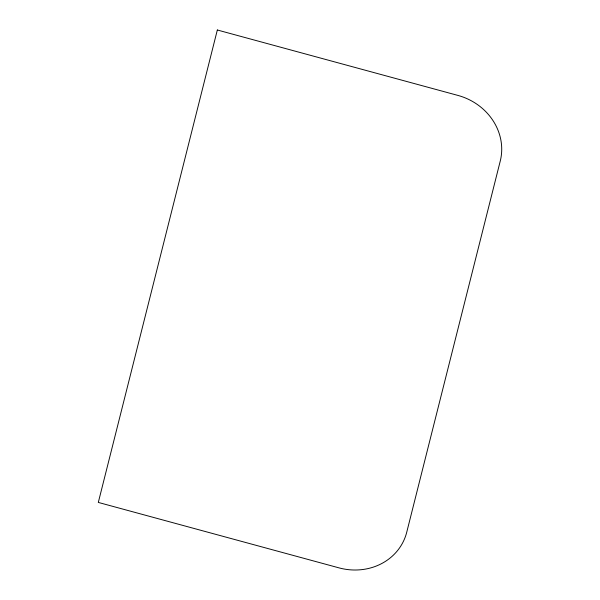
<?xml version="1.0" encoding="UTF-8"?>
<svg xmlns="http://www.w3.org/2000/svg" width="600" height="600" viewBox="0 0 600 600"><rect width="100%" height="100%" fill="white"/><g stroke="black" fill="none" stroke-linecap="round" stroke-linejoin="round"><path stroke-width="0.9" d="M217.335 30L98.31 502.425L338.918 567.847A57.12 52.148 20.6 0 0 406.74 532.207L500.265 161.01A57.12 52.148 20.6 0 0 457.942 95.422L217.335 30"/></g></svg>
